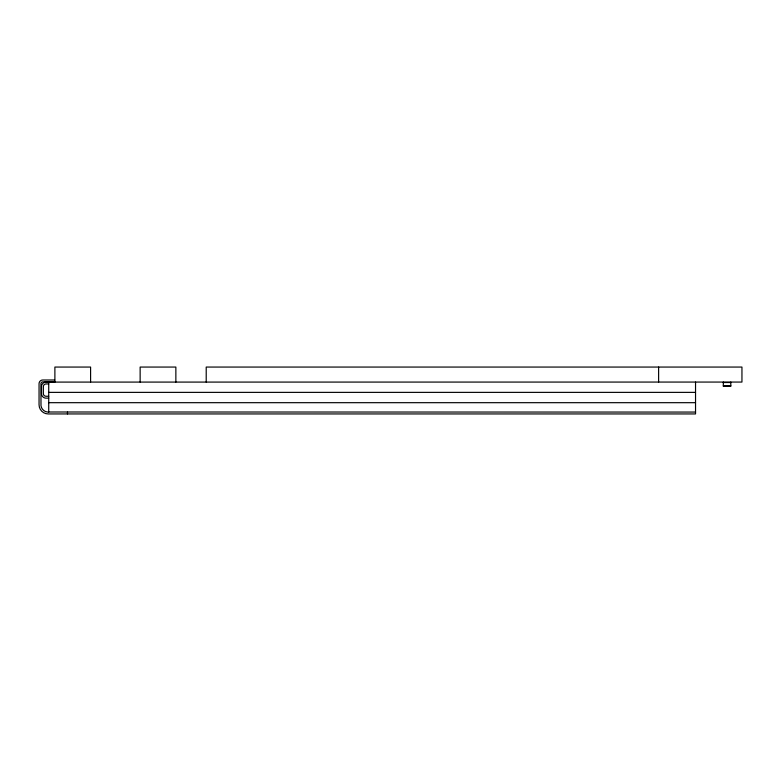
<?xml version="1.0" encoding="UTF-8"?>
<svg xmlns="http://www.w3.org/2000/svg" width="781" height="781" viewBox="0 0 781 781"><rect width="100%" height="100%" fill="white"/><g stroke="black" fill="none" stroke-linecap="round" stroke-linejoin="round"><path stroke-width="1.17" d="M54.68 379.996L42.721 379.996A3.671 3.671 0 0 0 39.05 383.666L39.05 404.724A9.206 9.206 0 0 0 48.256 413.94L695.539 413.94L695.539 382.065M54.719 381.87L42.486 381.889A1.796 1.796 0 0 0 40.944 383.432L40.993 405.681A7.332 7.332 0 0 0 47.299 411.997L695.539 412.065M723.313 382.534L730.811 382.534M48.725 383.94L46.04 383.94A2.685 2.685 0 0 0 43.355 386.624L43.355 393.585A2.685 2.685 0 0 0 46.04 396.27L48.725 396.27M723.313 385.814L730.811 385.814M48.725 392.374L695.539 392.374M48.725 398.154L45.444 398.115A4.569 4.569 0 0 1 41.52 394.18L41.52 386.029A4.569 4.569 0 0 1 45.444 382.094L741.95 382.065L741.95 367.06L206.213 367.06L206.213 382.065M48.725 402.684L695.539 402.684M730.811 382.065L730.811 386.283L723.313 386.283L723.313 382.065M658.617 367.06L658.617 382.065M175.862 382.065L175.862 367.06L140.141 367.06L140.141 382.065M90.596 382.065L90.596 367.06L54.885 367.06L54.885 382.065M67.478 412.065L67.478 413.94M48.725 382.065L48.725 412.065"/></g></svg>
